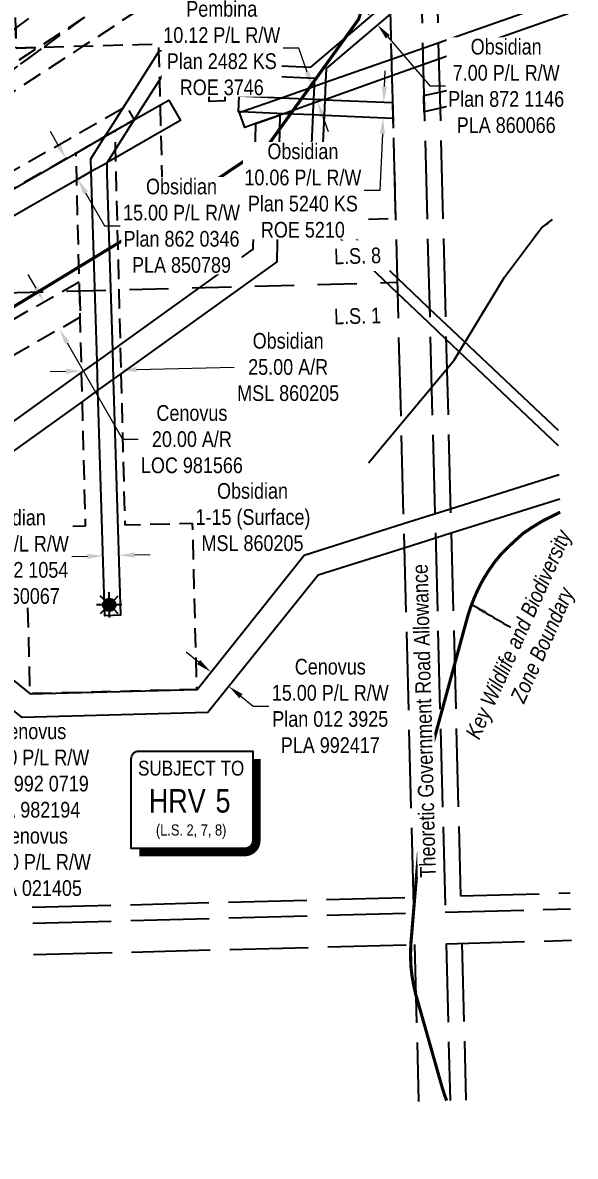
# Model space of a CAD drawing. Extents: x 627317 to 631716, y 5879068 to 5881748.
# Drawn here: x 628822 to 629174, y 5879077 to 5879799 of the extents above; entities that cross this region are included whole.
import ezdxf
from ezdxf.enums import TextEntityAlignment as Align

# ---------------------------------------------------------------- set-up
doc = ezdxf.new("R2010")
doc.units = 0
doc.header["$LTSCALE"] = 5
doc.header["$PDMODE"] = 35
doc.header["$PDSIZE"] = 5
for name, pattern in [('DASHDOT2', [12.7, 6.35, -3.175, 0, -3.175]), ('foc-ACCESSROAD', [3.75, 2.5, -1.25]), ('foc-FLOWLINE', [3.75, 2.5, -1.25]), ('foc-LSD', [8, 5, -3]), ('foc-UNSURVEYED', [12.5, 10, -2.5]), ('foc-WHEELTRACKS', [2, 0.4, -1.6])]:
    doc.linetypes.add(name, pattern=pattern)
doc.layers.get('Defpoints').update_dxf_attribs({"color": 9})
for name, color, linetype in [('AS-WILDLIFE', 131, 'DASHDOT2'), ('C-AR', 13, 'foc-ACCESSROAD'), ('C-RW', 13, 'Continuous'), ('C-WS', 13, 'foc-ACCESSROAD'), ('C-WS-S', 8, 'Continuous'), ('CG-NOTES', 7, 'Continuous'), ('CTW', 7, 'Continuous'), ('F-AR', 190, 'foc-ACCESSROAD'), ('F-EZE', 190, 'foc-FLOWLINE'), ('F-RW', 190, 'Continuous'), ('L-ROAD-T', 7, 'Continuous'), ('L-SECTION-LSD', 7, 'foc-LSD'), ('L-USEC', 7, 'foc-UNSURVEYED'), ('T-WATER-P3', 160, 'foc-WHEELTRACKS')]:
    doc.layers.add(name, color=color, linetype=linetype)
for name, color, linetype, lineweight in [('C-AR-T', 13, 'Continuous', 9), ('C-RW-T', 13, 'Continuous', 9), ('C-WS-T', 13, 'Continuous', 9), ('F-AR-T', 190, 'Continuous', 9), ('F-RW-T', 190, 'Continuous', 9)]:
    doc.layers.add(name, color=color, linetype=linetype, lineweight=lineweight)
doc.styles.add('100L', font='ARIALN.TTF', dxfattribs={"height": 11})
doc.styles.add('240', font='ARIALN.TTF', dxfattribs={"height": 30})
doc.styles.add('80CG', font='ARIALN.TTF', dxfattribs={"height": 10})
doc.styles.add('80L', font='ARIALN.TTF', dxfattribs={"height": 10})
doc.styles.add('foc-LtypeFont', font='ARIALN.TTF', dxfattribs={"height": 7.35})
doc.styles.add('HRV', font='ARIALN.TTF', dxfattribs={"height": 3})
doc.linetypes.add('foc-TOPO-flowdirection-NOLINE', pattern='A,0,[">",foc-LtypeFont,S=0.3,R=0,X=0,Y=-0.945],-20,[">",foc-LtypeFont,S=0.3,R=0,X=0,Y=-0.945],0', length=20)
doc.dimstyles.new('Compass 5 000', dxfattribs={"dimscale": 5, "dimtxt": 9, "dimasz": 2, "dimexe": 0.2, "dimexo": 0.0625, "dimgap": 0.5, "dimtad": 0, "dimtih": 1, "dimtoh": 1, "dimzin": 0, "dimdsep": 46, "dimtxsty": '80CG', "dimcen": 0.1, "dimse1": 1, "dimse2": 1, "dimclrd": 256, "dimclrt": 256, "dimaunit": 1, "dimadec": 4, "dimazin": 0, "dimtfac": 0.06, "dimtofl": 0, "dimtmove": 0, "dimatfit": 1, "dimfxl": 0.2, "dimtolj": 1, "dimtzin": 0, "dimlwd": -1, "dimarcsym": 0})

# ---------------------------------------------------------------- blocks, each defined once
blk = doc.blocks.new('GAS')
h = blk.add_hatch(color=255)
h.dxf.hatch_style = 1
edge = h.paths.add_edge_path()
edge.add_arc((0, 0), 0.9, 0, 360)
for p, q in [((0, 0.81), (0, 1.62)), ((-0.81, 0), (-1.62, 0)), ((-0.57, 0.57), (-1.14, 1.14)), ((0.57, 0.57), (1.14, 1.14)), ((1.62, 0), (0.81, 0)), ((-0.57, -0.57), (-1.14, -1.14)), ((0, -0.81), (0, -1.62)), ((1.14, -1.14), (0.57, -0.57))]:
    blk.add_line(p, q)
blk.add_circle((0, 0), 0.8)
blk = doc.blocks.new('*D435')
at = {"layer": 'Defpoints', "color": 0, "transparency": 16777216}
for p in [(628826.96, 5879616.42), (628835.62, 5879621.37), (628836.89, 5879599.04)]:
    blk.add_point(p, dxfattribs=at)
at = {"layer": 'F-AR-T', "transparency": 16777216}
for p, q in [((628830.66, 5879630.05), (628825.7, 5879638.73)), ((628850.51, 5879595.31), (628885.64, 5879533.79)), ((628885.64, 5879533.79), (628895.64, 5879533.79))]:
    blk.add_line(p, q, dxfattribs=at)
for points in [[(628832.11, 5879630.88), (628829.21, 5879629.22), (628835.62, 5879621.37)], [(628851.95, 5879596.13), (628849.06, 5879594.48), (628845.55, 5879603.99)]]:
    blk.add_solid(points, dxfattribs=at)
at = {"layer": 'F-AR-T', "transparency": 16777216, "insert": (628929.94, 5879533.79), "char_height": 10, "attachment_point": 5, "style": '80CG'}
blk.add_mtext('\\A1;Cenovus\\P20.00 A/R\\PLOC 981566', dxfattribs=at)
blk = doc.blocks.new('*D439')
at = {"layer": 'C-AR-T', "transparency": 16777216}
for p, q in [((628894.65, 5879578.21), (628956.95, 5879579.8)), ((628849.65, 5879577.07), (628839.65, 5879576.81))]:
    blk.add_line(p, q, dxfattribs=at)
for points in [[(628849.61, 5879578.73), (628849.69, 5879575.4), (628859.65, 5879577.32)], [(628894.61, 5879579.88), (628894.69, 5879576.55), (628884.65, 5879577.96)]]:
    blk.add_solid(points, dxfattribs=at)
at = {"layer": 'Defpoints', "color": 0, "transparency": 16777216}
for p in [(628884.65, 5879577.96), (628859.95, 5879565.59), (628884.95, 5879566.23)]:
    blk.add_point(p, dxfattribs=at)
at = {"layer": 'C-AR-T', "transparency": 16777216, "insert": (628991.27, 5879579.8), "char_height": 10, "attachment_point": 5, "style": '80CG'}
blk.add_mtext('\\A1;Obsidian\\P25.00 A/R\\PMSL 860205', dxfattribs=at)
blk = doc.blocks.new('*D444')
at = {"layer": 'Defpoints', "color": 0, "transparency": 16777216}
for p in [(628739.3, 5879277.16), (628754.3, 5879277.63), (628754.75, 5879263.21)]:
    blk.add_point(p, dxfattribs=at)
at = {"layer": 'F-RW-T', "transparency": 16777216}
for p, q in [((628729.75, 5879262.43), (628719.76, 5879262.12)), ((628764.74, 5879263.52), (628789.24, 5879264.29))]:
    blk.add_line(p, q, dxfattribs=at)
for points in [[(628729.7, 5879264.1), (628729.8, 5879260.77), (628739.75, 5879262.74)], [(628764.69, 5879265.19), (628764.8, 5879261.86), (628754.75, 5879263.21)]]:
    blk.add_solid(points, dxfattribs=at)
at = {"layer": 'F-RW-T', "transparency": 16777216, "insert": (628828.32, 5879264.29), "char_height": 10, "attachment_point": 5, "style": '80CG'}
blk.add_mtext('\\A1;Cenovus\\P15.00 P/L R/W\\PPLA 021405', dxfattribs=at)
blk = doc.blocks.new('*D447')
at = {"layer": 'C-RW-T', "transparency": 16777216}
for p, q in [((628844.83, 5879721.31), (628839.87, 5879730)), ((628862.19, 5879690.93), (628874.23, 5879669.84)), ((628874.23, 5879669.84), (628884.23, 5879669.84))]:
    blk.add_line(p, q, dxfattribs=at)
for points in [[(628846.28, 5879722.14), (628843.39, 5879720.49), (628849.79, 5879712.63)], [(628863.64, 5879691.75), (628860.74, 5879690.1), (628857.23, 5879699.61)]]:
    blk.add_solid(points, dxfattribs=at)
at = {"layer": 'Defpoints', "color": 0, "transparency": 16777216}
for p in [(628829.58, 5879701.08), (628857.23, 5879699.61), (628837.02, 5879688.06)]:
    blk.add_point(p, dxfattribs=at)
at = {"layer": 'C-RW-T', "transparency": 16777216, "insert": (628923.32, 5879669.84), "char_height": 10, "attachment_point": 5, "style": '80CG', "bg_fill": 3, "box_fill_scale": 1.1, "bg_fill_color": 256, "bg_fill_true_color": 13158600, "bg_fill_transparency": 0}
blk.add_mtext('\\A1;Obsidian\\P15.00 P/L R/W\\PPlan 862 0346\\PPLA 850789', dxfattribs=at)
blk = doc.blocks.new('*D448')
at = {"layer": 'C-RW-T', "transparency": 16777216}
for p, q in [((629037.24, 5879810.89), (629030.75, 5879818.5)), ((629054.74, 5879790.33), (629081.45, 5879758.98)), ((629081.45, 5879758.98), (629091.45, 5879758.98))]:
    blk.add_line(p, q, dxfattribs=at)
for points in [[(629038.5, 5879811.97), (629035.97, 5879809.81), (629043.72, 5879803.27)], [(629056.01, 5879791.41), (629053.48, 5879789.25), (629048.26, 5879797.95)]]:
    blk.add_solid(points, dxfattribs=at)
at = {"layer": 'Defpoints', "color": 0, "transparency": 16777216}
for p in [(629043.72, 5879803.27), (629038.63, 5879798.94), (629043.17, 5879793.61)]:
    blk.add_point(p, dxfattribs=at)
at = {"layer": 'C-RW-T', "transparency": 16777216, "insert": (629130.19, 5879758.98), "char_height": 10, "attachment_point": 5, "style": '80CG', "bg_fill": 3, "box_fill_scale": 1.1, "bg_fill_color": 256, "bg_fill_true_color": 13158600, "bg_fill_transparency": 0}
blk.add_mtext('\\A1;Obsidian\\P7.00 P/L R/W\\PPlan 872 1146\\PPLA 860066', dxfattribs=at)
blk = doc.blocks.new('*D449')
at = {"layer": 'C-RW-T', "transparency": 16777216}
for p, q in [((628863.35, 5879459.11), (628853.35, 5879458.8)), ((628893.33, 5879460.04), (628903.32, 5879460.35))]:
    blk.add_line(p, q, dxfattribs=at)
for points in [[(628863.29, 5879460.78), (628863.4, 5879457.45), (628873.34, 5879459.42)], [(628893.28, 5879461.71), (628893.38, 5879458.37), (628883.33, 5879459.73)]]:
    blk.add_solid(points, dxfattribs=at)
at = {"layer": 'Defpoints', "color": 0, "transparency": 16777216}
for p in [(628873.34, 5879459.42), (628873.47, 5879455.2), (628883.46, 5879455.51)]:
    blk.add_point(p, dxfattribs=at)
at = {"layer": 'C-RW-T', "transparency": 16777216, "insert": (628814.26, 5879458.8), "char_height": 10, "attachment_point": 5, "style": '80CG', "bg_fill": 3, "box_fill_scale": 1.1, "bg_fill_color": 256, "bg_fill_true_color": 13158600, "bg_fill_transparency": 0}
blk.add_mtext('\\A1;Obsidian\\P10.00 P/L R/W\\PPlan 872 1054\\PPLA 860067', dxfattribs=at)
blk = doc.blocks.new('*D452')
at = {"layer": 'Defpoints', "color": 0, "transparency": 16777216}
for p in [(628752.76, 5879327.24), (628767.87, 5879327.71), (628768.05, 5879321.92)]:
    blk.add_point(p, dxfattribs=at)
at = {"layer": 'F-RW-T', "transparency": 16777216}
for p, q in [((628742.94, 5879321.13), (628732.95, 5879320.81)), ((628778.04, 5879322.23), (628788.2, 5879322.55))]:
    blk.add_line(p, q, dxfattribs=at)
for points in [[(628742.89, 5879322.79), (628743, 5879319.46), (628752.94, 5879321.44)], [(628777.99, 5879323.9), (628778.1, 5879320.56), (628768.05, 5879321.92)]]:
    blk.add_solid(points, dxfattribs=at)
at = {"layer": 'F-RW-T', "transparency": 16777216, "insert": (628827.28, 5879322.55), "char_height": 10, "attachment_point": 5, "style": '80CG'}
blk.add_mtext('\\A1;Cenovus\\P15.00 P/L R/W\\PPlan 992 0719\\PPLA 982194', dxfattribs=at)
blk = doc.blocks.new('*D454')
at = {"layer": 'Defpoints', "color": 0, "transparency": 16777216}
for p in [(628960.43, 5879408.43), (628971.89, 5879399.22), (628953.43, 5879376.27)]:
    blk.add_point(p, dxfattribs=at)
at = {"layer": 'F-RW-T', "transparency": 16777216}
for p, q in [((628934.18, 5879391.75), (628926.39, 5879398.02)), ((628961.22, 5879370), (628969.02, 5879363.74)), ((628969.02, 5879363.74), (628979.02, 5879363.74))]:
    blk.add_line(p, q, dxfattribs=at)
for points in [[(628935.23, 5879393.05), (628933.14, 5879390.45), (628941.98, 5879385.49)], [(628962.27, 5879371.3), (628960.18, 5879368.7), (628953.43, 5879376.27)]]:
    blk.add_solid(points, dxfattribs=at)
at = {"layer": 'F-RW-T', "transparency": 16777216, "insert": (629018.1, 5879363.74), "char_height": 10, "attachment_point": 5, "style": '80CG'}
blk.add_mtext('\\A1;Cenovus\\P15.00 P/L R/W\\PPlan 012 3925\\PPLA 992417', dxfattribs=at)
blk = doc.blocks.new('*D462')
at = {"layer": 'Defpoints', "color": 0, "transparency": 16777216}
for p in [(629042.59, 5879771.01), (629045.95, 5879761.46), (629006.71, 5879758.41)]:
    blk.add_point(p, dxfattribs=at)
at = {"layer": 'F-RW-T', "transparency": 16777216}
for p, q in [((628998.05, 5879783.07), (628988.05, 5879783.07)), ((629003.4, 5879767.85), (628998.05, 5879783.07)), ((629013.38, 5879739.43), (629016.69, 5879729.99))]:
    blk.add_line(p, q, dxfattribs=at)
for points in [[(629004.97, 5879768.4), (629001.83, 5879767.29), (629006.71, 5879758.41)], [(629014.95, 5879739.98), (629011.81, 5879738.87), (629010.07, 5879748.86)]]:
    blk.add_solid(points, dxfattribs=at)
at = {"layer": 'F-RW-T', "transparency": 16777216, "insert": (628948.97, 5879783.07), "char_height": 10, "attachment_point": 5, "style": '80CG', "bg_fill": 3, "box_fill_scale": 1.1, "bg_fill_color": 256, "bg_fill_true_color": 13158600, "bg_fill_transparency": 0}
blk.add_mtext('\\A1;Pembina\\P10.12 P/L R/W\\PPlan 2482 KS\\PROE 3746', dxfattribs=at)
blk = doc.blocks.new('*D467')
at = {"layer": 'C-RW-T', "transparency": 16777216}
for p, q in [((629052.62, 5879758.62), (629053.05, 5879768.61)), ((629051.31, 5879728.59), (629049.73, 5879692.27)), ((629049.73, 5879692.27), (629039.73, 5879692.27))]:
    blk.add_line(p, q, dxfattribs=at)
for points in [[(629050.95, 5879758.69), (629054.28, 5879758.55), (629052.18, 5879748.63)], [(629049.65, 5879728.67), (629052.98, 5879728.52), (629051.75, 5879738.59)]]:
    blk.add_solid(points, dxfattribs=at)
at = {"layer": 'Defpoints', "color": 0, "transparency": 16777216}
for p in [(629030.41, 5879749.58), (629029.98, 5879739.53), (629051.75, 5879738.59)]:
    blk.add_point(p, dxfattribs=at)
at = {"layer": 'C-RW-T', "transparency": 16777216, "insert": (629000.65, 5879692.27), "char_height": 10, "attachment_point": 5, "style": '80CG', "bg_fill": 3, "box_fill_scale": 1.1, "bg_fill_color": 256, "bg_fill_true_color": 13158600, "bg_fill_transparency": 0}
blk.add_mtext('\\A1;Obsidian\\P10.06 P/L R/W\\PPlan 5240 KS\\PROE 5210', dxfattribs=at)
blk = doc.blocks.new('HRV')
blk.add_lwpolyline([(-35.14, 31.6), (37.21, 31.6), (37.21, -25.54, -0.414214), (32.21, -30.54), (-40.14, -30.54), (-40.14, 26.6, -0.414214)], format="xyb", close=True)
at = {"const_width": 5, "flags": 128}
blk.add_lwpolyline([(-35.14, -33.04), (32.21, -33.04, 0.414214), (39.71, -25.54), (39.71, 26.6)], format="xyb", dxfattribs=at)
at = {"style": '80L'}
blk.add_text('SUBJECT TO', height=9.5, dxfattribs=at).set_placement((-2.01, 13.06), align=Align.BOTTOM_CENTER)
blk.add_attdef('(N.W.1/4 00)', text='', height=7.12, dxfattribs=at).set_placement((-2.01, -24.45), align=Align.BOTTOM_CENTER)
at = {"layer": 'CTW', "color": 3, "style": 'HRV'}
blk.add_text('HRV', height=15, dxfattribs=at).set_placement((-10.88, -0.18), align=Align.MIDDLE_CENTER)
blk.add_attdef('0', text='', height=15, dxfattribs=at).set_placement((18.28, -0.18), align=Align.MIDDLE_CENTER)

msp = doc.modelspace()

# ---------------------------------------------------------------- linework, layer by layer
at = {"layer": 'AS-WILDLIFE', "const_width": 1.999, "flags": 128}
msp.add_lwpolyline([(629092.27, 5879112.205), (629091, 5879115.5), (629089.562, 5879120), (629073.125, 5879178), (629072.625, 5879179.5), (629071.187, 5879186), (629070.125, 5879192), (629069.437, 5879198.5), (629069.25, 5879205.5), (629069.438, 5879212), (629069.563, 5879213.5), (629077.813, 5879312.5), (629078.312, 5879317), (629079.375, 5879323.5), (629081, 5879330.5), (629105.687, 5879421), (629107.438, 5879426.5), (629109.75, 5879432.5), (629112.437, 5879438.5), (629115.563, 5879444.5), (629119, 5879450), (629122.813, 5879455.5), (629126.938, 5879460.5), (629131.438, 5879465), (629136.187, 5879469.5), (629141.25, 5879474), (629146.563, 5879477.5), (629152.125, 5879481), (629157.937, 5879484), (629163.875, 5879487), (629164.624, 5879487.245)], dxfattribs=at)
at = {"layer": 'C-AR', "flags": 128}
for points in [[(627809.45, 5879078.13), (627808.113, 5879083.42), (627807.458, 5879086.672), (627804.478, 5879101.471), (627789.143, 5879177.607), (627783.097, 5879207.622), (627779.201, 5879226.974), (627765.922, 5879264.778), (627764.795, 5879300.757), (627773.492, 5879319.398), (627789.226, 5879336.255), (627864.49, 5879391.962), (627867.061, 5879393.864), (627877.753, 5879401.778), (627880.343, 5879403.695), (627881.736, 5879404.726), (627882.961, 5879405.633), (627892.1, 5879412.397), (628010.073, 5879423.796), (628162.991, 5879428.357), (628214.373, 5879436.604), (628223.222, 5879440.302), (628259.8, 5879455.59), (628279.729, 5879463.92), (628454.881, 5879553.495), (628456.003, 5879554.234), (628774.213, 5879764.052), (628817.68, 5879795.855), (628846.607, 5879817.02), (628817.339, 5879816.264), (628250.723, 5879801.649), (628086.565, 5879797.414), (628054.394, 5879796.585), (627979.923, 5879792.613), (627753.087, 5879780.521), (627704.794, 5879782.204), (627696.469, 5879782.494), (627683.337, 5879782.952), (627639.745, 5879784.472), (627613.053, 5879779.522), (627584.77, 5879778.792), (627496.407, 5879776.516), (627468.018, 5879769.178), (627446.267, 5879755.703), (627445.65, 5879779.144), (627455.499, 5879785.247), (627459.969, 5879788.016), (627493.575, 5879796.701), (627562.406, 5879798.475), (627610.932, 5879799.726), (627638.234, 5879804.79), (627667.056, 5879803.785), (627680.188, 5879803.327), (627683.323, 5879803.217), (627726.687, 5879801.705), (627752.899, 5879800.791), (627979.212, 5879812.856), (627989.737, 5879813.416), (628053.593, 5879816.822), (628085.854, 5879817.654), (628250.192, 5879821.894), (628816.619, 5879836.503), (628868.739, 5879837.85), (628884.327, 5879838.238), (628897.306, 5879838.561), (628923.023, 5879839.201), (629055.307, 5879842.496), (629066.398, 5879842.773), (629072.829, 5879842.932), (629075.35, 5879842.995), (629080.562, 5879843.125), (629085.463, 5879843.247), (629109.176, 5879843.838), (629128.434, 5879844.007), (629142.888, 5879844.134), (629155.295, 5879844.243)], [(629155.831, 5879823.733), (629149.764, 5879823.711), (629108.797, 5879823.569), (629085.992, 5879823.001), (629075.963, 5879822.752), (629071.651, 5879822.644), (629063.933, 5879822.452), (629055.836, 5879822.25), (628882.141, 5879817.924), (628835.218, 5879783.592), (628818.213, 5879771.15), (628785.774, 5879747.415), (628476.334, 5879543.38), (628465.097, 5879535.972), (628456.412, 5879531.529), (628288.258, 5879445.534), (628260.369, 5879433.878), (628259.696, 5879433.596), (628231.831, 5879421.95), (628219.604, 5879416.84), (628189.522, 5879412.144), (628164.473, 5879408.235), (628121.606, 5879406.857), (628110.583, 5879406.592), (628031.152, 5879404.172), (628011.588, 5879403.576), (627911.629, 5879394.077), (627899.882, 5879392.961), (627893.118, 5879387.954), (627802.764, 5879321.08), (627794.7, 5879312.44), (627790.487, 5879307.926), (627785.187, 5879296.568), (627786.067, 5879268.539), (627798.776, 5879232.355), (627803.647, 5879208.167), (627809.692, 5879178.152), (627823.911, 5879107.558), (627826.891, 5879092.76), (627827.87, 5879087.901), (627830.206, 5879078.681)]]:
    msp.add_lwpolyline(points, dxfattribs=at)
at = {"layer": 'C-RW'}
for points in [[(629163.517, 5879529.594), (629091.886, 5879597.43), (629080.597, 5879608.121), (629060.943, 5879626.824), (629012.267, 5879673.144), (629004.343, 5879680.684), (629007.139, 5879740.522), (629007.49, 5879748.028), (629007.609, 5879750.567), (629007.997, 5879758.862), (629008.23, 5879763.851), (628967.559, 5879765.766), (628967.888, 5879772.756), (629005.798, 5879770.97), (629056.057, 5879813.784), (629062.583, 5879819.343), (629063.933, 5879822.452), (629072.829, 5879842.932), (629084.756, 5879870.292), (629088.477, 5879878.854), (629089.505, 5879881.046), (629094.007, 5879890.643), (629138.011, 5879984.45), (629150.885, 5880013.04)], [(629151.306, 5879996.929), (629144.368, 5879981.523), (629099.351, 5879885.559), (629094.849, 5879875.961), (629085.188, 5879853.757), (629080.562, 5879843.125), (629075.685, 5879831.919), (629071.651, 5879822.644), (629068.354, 5879815.068), (629056.293, 5879804.788), (629015.526, 5879770.066), (629015.119, 5879761.363), (629014.6, 5879750.263), (629014.131, 5879740.22), (629011.482, 5879683.551), (629022.147, 5879673.402), (629060.684, 5879636.728), (629085.408, 5879613.203), (629091.628, 5879607.312), (629163.259, 5879539.497)], [(629157.477, 5879760.747), (629088.033, 5879744.891), (629078.035, 5879742.608), (629077.767, 5879752.862), (629087.765, 5879755.144), (629157.209, 5879771)], [(628651.41, 5879599.314), (628856.103, 5879716.235), (628874.551, 5879726.773), (628880.766, 5879730.323), (628885.577, 5879733.072), (628893.137, 5879737.389), (628897.158, 5879739.686), (628909.837, 5879746.929), (628915.203, 5879749.994), (628922.642, 5879736.973), (628910.281, 5879729.908), (628881.201, 5879713.286), (628875.931, 5879710.274), (628875.665, 5879709.882), (628865.756, 5879704.48), (628856.537, 5879699.214), (628755.055, 5879641.246)]]:
    msp.add_lwpolyline(points, dxfattribs=at)
for points in [[(628949.752, 5879784.645), (628950.982, 5879749.423), (628940.992, 5879749.074), (628940.127, 5879773.845), (628915.011, 5879771.828), (628909.416, 5879763.02), (628897.054, 5879743.557), (628893.137, 5879737.389), (628890.48, 5879733.202), (628881.071, 5879718.375), (628875.931, 5879710.274), (628875.665, 5879709.882), (628875.807, 5879702.878), (628879.288, 5879590.403), (628879.856, 5879572.047), (628884.513, 5879421.572), (628874.521, 5879421.264), (628870.073, 5879565.012), (628869.504, 5879583.369), (628865.756, 5879704.48), (628865.506, 5879712.533), (628874.551, 5879726.773), (628878.43, 5879732.881), (628886.106, 5879744.966), (628896.576, 5879761.449), (628908.949, 5879780.928), (628909.244, 5879781.393), (628949.752, 5879784.645)], [(629057.766, 5879748.389), (629058.03, 5879738.312), (629014.131, 5879740.22), (629007.139, 5879740.522), (628988.427, 5879741.335), (628961.418, 5879742.508), (628959.712, 5879742.584), (628960.148, 5879752.627), (628986.927, 5879751.465), (629007.609, 5879750.567), (629013.948, 5879750.285), (629014.6, 5879750.263), (629057.766, 5879748.389)]]:
    msp.add_lwpolyline(points, close=True, dxfattribs=at)
at = {"layer": 'C-WS', "flags": 128}
for points in [[(628250.192, 5879821.894), (628816.619, 5879836.505), (628815.352, 5879872.238), (628814.751, 5879889.208), (628921.439, 5879892.678), (628922.726, 5879849.203), (628923.023, 5879839.201), (629055.307, 5879842.496), (629066.398, 5879842.773), (629072.829, 5879842.932), (629075.35, 5879842.995), (629075.685, 5879831.919), (629075.963, 5879822.751), (629071.651, 5879822.644), (629063.933, 5879822.452), (629055.836, 5879822.25), (629056.057, 5879813.784), (629056.293, 5879804.788), (629057.043, 5879776.082), (629057.318, 5879765.522), (629057.766, 5879748.389), (629058.03, 5879738.312), (629059.7, 5879674.383), (629022.147, 5879673.402), (629012.267, 5879673.144), (628984.55, 5879672.419), (628969.304, 5879672.021), (628911.834, 5879670.52), (628910.281, 5879729.908), (628909.837, 5879746.929), (628909.416, 5879763.02), (628908.949, 5879780.928), (628908.827, 5879785.558), (628895.941, 5879785.214), (628835.218, 5879783.592), (628817.893, 5879783.13), (628817.68, 5879795.855), (628817.339, 5879816.265), (628250.723, 5879801.649), (628086.565, 5879797.415), (628087.693, 5879765.268), (628011.664, 5879762.599), (628007.891, 5879762.466), (627981.015, 5879761.523), (627980.274, 5879782.614), (627979.923, 5879792.614), (627753.087, 5879780.521), (627704.794, 5879782.204), (627696.469, 5879782.494), (627683.337, 5879782.952), (627639.745, 5879784.472), (627613.053, 5879779.522), (627584.77, 5879778.792), (627496.407, 5879776.516), (627468.018, 5879769.178), (627446.267, 5879755.703), (627445.65, 5879779.144), (627455.499, 5879785.247), (627459.969, 5879788.016), (627493.575, 5879796.701), (627562.406, 5879798.474), (627610.932, 5879799.726), (627638.234, 5879804.79), (627667.056, 5879803.785), (627680.188, 5879803.327), (627683.323, 5879803.217), (627726.687, 5879801.705), (627752.899, 5879800.791), (627979.212, 5879812.857), (627978.807, 5879824.394), (627977.269, 5879868.202), (628058.536, 5879871.053), (628083.948, 5879871.946), (628084.139, 5879866.524), (628084.309, 5879861.661), (628085.091, 5879839.375), (628085.854, 5879817.655), (628250.192, 5879821.894)], [(628476.547, 5879531.535), (628477.165, 5879497.128), (628508.911, 5879497.699), (628539.684, 5879532.43), (628645.99, 5879607.81), (628864.287, 5879732.503), (628869.558, 5879735.514), (628886.106, 5879744.966), (628888.144, 5879746.13), (628893.137, 5879737.389), (628885.577, 5879733.072), (628880.766, 5879730.323), (628874.551, 5879726.773), (628856.103, 5879716.235), (628651.41, 5879599.314), (628546.451, 5879524.888), (628515.2, 5879489.617), (628515.599, 5879467.455), (628516.972, 5879391.081), (628410.245, 5879389.163), (628409.756, 5879416.359), (628409.721, 5879418.359), (628407.302, 5879416.98), (628375.104, 5879398.616), (628318.881, 5879398.172), (628303.189, 5879398.048), (628261.318, 5879397.712), (628121.917, 5879396.614), (628050.567, 5879396.05), (628048.292, 5879395.843), (628011.938, 5879392.084), (627917.724, 5879382.396), (627917.179, 5879382.497), (627893.118, 5879387.954), (627872.028, 5879392.738), (627869.291, 5879393.36), (627867.061, 5879393.864), (627864.095, 5879394.535), (627850.033, 5879393.713), (627824.12, 5879392.204), (627822.086, 5879392.161), (627799.222, 5879391.795), (627712.103, 5879390.402), (627712.397, 5879366.078), (627605.66, 5879364.79), (627605.183, 5879404.395), (627604.373, 5879471.527), (627657.691, 5879472.17), (627794.085, 5879594.233), (627801.768, 5879601.11), (627981.015, 5879761.523), (628007.891, 5879762.466), (628011.664, 5879762.599), (627811.603, 5879583.578), (627803.919, 5879576.703), (627687.502, 5879472.529), (627711.108, 5879472.814), (627711.918, 5879405.771), (627711.982, 5879400.467), (627799.01, 5879401.861), (627809.074, 5879402.022), (627821.712, 5879402.224), (627864.728, 5879404.739), (627872.759, 5879402.913), (627877.753, 5879401.778), (627903.339, 5879395.962), (627911.629, 5879394.077), (627918.34, 5879392.552), (628011.631, 5879402.161), (628031.152, 5879404.172), (628050.009, 5879406.114), (628110.583, 5879406.592), (628121.607, 5879406.819), (628261.054, 5879407.781), (628291.069, 5879408.018), (628306.761, 5879408.142), (628372.399, 5879408.66), (628409.514, 5879429.83), (628409.477, 5879431.898), (628408.329, 5879495.786), (628408.709, 5879495.896), (628457.036, 5879496.765), (628456.612, 5879520.394), (628456.412, 5879531.529), (628456.003, 5879554.234), (628774.213, 5879764.052), (628817.68, 5879795.855), (628817.893, 5879783.13), (628835.218, 5879783.592), (628818.213, 5879771.15), (628785.774, 5879747.415), (628476.334, 5879543.38), (628476.547, 5879531.535)], [(628884.715, 5879575.541), (628887.172, 5879479.24), (628930.184, 5879480.337), (628932.888, 5879374.306), (628826.859, 5879371.602), (628824.154, 5879477.632), (628862.165, 5879478.602), (628860.142, 5879557.887), (628859.672, 5879576.31), (628858.773, 5879611.545), (628858.194, 5879634.26), (628856.537, 5879699.214), (628856.103, 5879716.235), (628874.551, 5879726.773), (628880.766, 5879730.323), (628881.071, 5879718.375), (628881.201, 5879713.286), (628884.245, 5879593.968), (628884.715, 5879575.541)]]:
    msp.add_lwpolyline(points, close=True, dxfattribs=at)
at = {"layer": 'F-AR', "flags": 128}
msp.add_lwpolyline([(628858.773, 5879611.545), (628793.363, 5879574.181), (628783.437, 5879591.558), (628858.194, 5879634.26), (628858.773, 5879611.545)], close=True, dxfattribs=at)
at = {"layer": 'F-EZE', "flags": 128}
msp.add_lwpolyline([(627804.094, 5879077.987), (627802.342, 5879085.069), (627798.73, 5879099.671), (627779.512, 5879177.351), (627772.098, 5879207.33), (627748.313, 5879303.486), (627764.283, 5879317.11), (627850.306, 5879390.501), (627854.368, 5879393.967), (627863.768, 5879401.987), (627866.518, 5879404.333), (627871.175, 5879408.305), (627880.48, 5879416.245), (627883.038, 5879418.263), (627882.629, 5879419.278), (627885.484, 5879420.229), (627885.766, 5879419.56), (628037.333, 5879433.404), (628207.851, 5879435.555), (628252.559, 5879436.122), (628260.21, 5879439.954), (628456.292, 5879538.17), (628469.026, 5879544.549), (628782.92, 5879751.523), (628831.917, 5879783.504), (628861.398, 5879802.747), (628884.75, 5879817.989), (628914.847, 5879837.635), (628914.432, 5879838.988), (628913.004, 5879843.648), (628915.872, 5879844.527), (628917.458, 5879839.352), (628921.199, 5879841.814), (628923.011, 5879839.18), (628929.446, 5879829.278), (628923.094, 5879825.099), (628913.29, 5879818.7), (628860.54, 5879784.268), (628791.486, 5879739.197), (628476.547, 5879531.535), (628456.591, 5879521.546), (628286.81, 5879436.555), (628277.76, 5879432.002), (628260.645, 5879423.393), (628256.209, 5879421.162), (628246.434, 5879421.038), (628247.82, 5879415.775), (628244.919, 5879415.011), (628243.342, 5879420.999), (628229.126, 5879420.819), (628206.582, 5879420.534), (628038.111, 5879418.407), (627890.191, 5879404.741), (627889.438, 5879404.163), (627884.772, 5879400.182), (627876.599, 5879393.209), (627875.203, 5879392.018), (627765.106, 5879298.088), (627787.454, 5879207.738), (627794.868, 5879177.759), (627813.076, 5879104.165), (627816.688, 5879089.563), (627819.451, 5879078.395)], dxfattribs=at)
at = {"layer": 'F-RW'}
msp.add_lwpolyline([(629057.318, 5879765.522), (629014.6, 5879750.263), (629013.948, 5879750.285), (629007.49, 5879748.028), (628988.427, 5879741.335), (628985.927, 5879740.457), (628970.58, 5879735.069), (628963.597, 5879732.618), (628960.267, 5879742.105), (628961.418, 5879742.508), (628986.927, 5879751.465), (629007.997, 5879758.862), (629015.119, 5879761.363), (629057.043, 5879776.082), (629086.944, 5879786.58), (629161.338, 5879812.699), (629169.519, 5879804.914), (629087.219, 5879776.02), (629057.318, 5879765.522)], close=True, dxfattribs=at)
for points in [[(628761.668, 5879505.958), (628859.672, 5879576.31), (628869.504, 5879583.369), (628879.288, 5879590.403), (628884.245, 5879593.968), (628968.958, 5879654.885), (628969.304, 5879672.021), (628970.58, 5879735.069), (628985.927, 5879740.457), (628984.55, 5879672.419), (628984.035, 5879646.962), (628884.715, 5879575.541), (628879.856, 5879572.047), (628870.073, 5879565.012), (628860.142, 5879557.887), (628762.398, 5879487.76)], [(628178.367, 5879218.13), (628265.312, 5879245.443), (628419.71, 5879293.571), (628430.043, 5879296.791), (628473.811, 5879310.436), (628548.282, 5879333.661), (628672.031, 5879372.458), (628681.585, 5879375.454), (628750.527, 5879396.683), (628765.5, 5879401.339), (628766.901, 5879401.836), (628782.873, 5879406.698), (628826.859, 5879371.602), (628932.888, 5879374.306), (628933.29, 5879374.317), (629001.462, 5879459.995), (629064.779, 5879480.002), (629094.707, 5879489.458), (629163.996, 5879511.273)], [(629164.404, 5879495.651), (629095.115, 5879473.85), (629065.187, 5879464.406), (629010.375, 5879447.063), (628940.012, 5879359.588), (628821.862, 5879356.473), (628793.909, 5879378.763), (628779.697, 5879390.057), (628765.987, 5879385.778), (628762.007, 5879384.551), (628751.014, 5879381.121), (628686.141, 5879360.918), (628676.579, 5879357.94), (628449.473, 5879287.218), (628441.367, 5879284.712), (628430.489, 5879281.35), (628373.403, 5879263.701), (628265.721, 5879229.848), (628232.78, 5879219.579)]]:
    msp.add_lwpolyline(points, dxfattribs=at)
at = {"layer": 'L-SECTION-LSD', "flags": 128}
msp.add_lwpolyline([(627450.602, 5879591.092), (629060.76, 5879633.847)], dxfattribs=at)
at = {"layer": 'L-USEC', "flags": 128}
for points in [[(629050.253, 5880035.906), (629071.265, 5879231.799)], [(629070.356, 5880036.439), (629091.368, 5879232.343)], [(629080.413, 5880036.706), (629101.161, 5879242.671)], [(628265.957, 5879220.469), (629070.989, 5879241.855), (629071.002, 5879241.855)], [(629101.161, 5879242.671), (629170.965, 5879244.56)], [(628266.221, 5879210.412), (628266.224, 5879210.412), (629071.256, 5879231.798), (629071.265, 5879231.799)], [(629091.368, 5879232.343), (629171.228, 5879234.504)], [(628266.748, 5879190.309), (628266.758, 5879190.309), (629071.79, 5879211.695)], [(629071.79, 5879211.695), (629074.402, 5879111.73)], [(629091.893, 5879212.239), (629171.753, 5879214.4)], [(629091.893, 5879212.239), (629091.893, 5879212.221), (629094.505, 5879112.264)], [(629101.949, 5879212.511), (629101.95, 5879212.483), (629104.562, 5879112.531)]]:
    msp.add_lwpolyline(points, dxfattribs=at)

# ---------------------------------------------------------------- block references
at = {"layer": 'CG-NOTES', "xscale": 0.999674, "yscale": 0.999674, "zscale": 0.999674}
msp.add_blockref('HRV', (628931.474, 5879303.47), dxfattribs=at).add_auto_attribs({'(N.W.1/4 00)': '(L.S. 2, 7, 8)', '0': '5'})

# ---------------------------------------------------------------- texts
at = {"layer": 'AS-WILDLIFE', "insert": (629146.802, 5879405.408), "char_height": 9.99674, "attachment_point": 5, "rotation": 65.871966, "style": '240'}
msp.add_mtext_dynamic_manual_height_columns('{\\fArial Narrow|b0|i1|c0|p34;Key Wildlife and Biodiversity Zone Boundary}', width=144.65037, gutter_width=44.985, heights=[0], dxfattribs=at)
at = {"layer": 'C-WS-T', "insert": (628931.581, 5879505.88), "char_height": 9.99674, "attachment_point": 1, "style": '80L'}
msp.add_mtext_dynamic_manual_height_columns('\\pi14.39046;Obsidian\\P\\pi0.6637;1-15 (Surface)\\P\\pi4.4926;MSL 860205', width=72.6002, gutter_width=49.984, heights=[0], dxfattribs=at)

# ---------------------------------------------------------------- dimensions: what is measured, and where the dimension line sits
at = {"layer": 'F-RW-T'}
for base, p1, p2, angle, text, picture, middle in [((628953.431, 5879376.271), (628960.434, 5879408.432), (628971.889, 5879399.218), 321.187578, 'Cenovus\\P15.00 P/L R/W\\PPlan 012 3925\\PPLA 992417', '*D454', (629018.101, 5879363.736)), ((628754.748, 5879263.212), (628739.298, 5879277.159), (628754.3, 5879277.625), 1.782711, 'Cenovus\\P15.00 P/L R/W\\PPLA 021405', '*D444', (628828.324, 5879264.285))]:
    dim = msp.add_linear_dim(base=base, p1=p1, p2=p2, angle=angle, text=text, dimstyle='Compass 5 000', dxfattribs=at)
    dim.commit()
    dim.dimension.update_dxf_attribs({"geometry": picture, "text_midpoint": middle, "dimtype": 161})

# ---------------------------------------------------------------- leaders
at = {"layer": 'AS-WILDLIFE', "path_type": 1}
msp.add_leader([(629108.205, 5879428.492), (629132.932, 5879413.86)], dimstyle='Compass 5 000', override={"dimgap": 0.5, "dimtad": 0}, dxfattribs=at)

# ---------------------------------------------------------------- next in the draw order: texts
at = {"layer": 'L-SECTION-LSD', "char_height": 9.9967, "attachment_point": 1, "rotation": 1.521019, "style": '100L', "bg_fill": 3, "box_fill_scale": 1.5, "bg_fill_color": 256, "bg_fill_transparency": 0}
for s, width, insert in [('L.S. 8', 30.39123, (629020.385, 5879655.278)), ('L.S. 1', 29.98141, (629020.385, 5879617.006))]:
    msp.add_mtext_dynamic_manual_height_columns(s, width=width, gutter_width=54.982, heights=[0], dxfattribs=dict(at, insert=insert))

# ---------------------------------------------------------------- next in the draw order: linework, layer by layer
at = {"layer": 'AS-WILDLIFE', "const_width": 1.999, "flags": 128}
msp.add_lwpolyline([(629150.676, 5880021.028), (629143.312, 5879989), (629142.437, 5879985.5), (629140.563, 5879979), (629138.25, 5879973), (629135.562, 5879967), (629132.5, 5879961.5), (629129, 5879956), (629125.187, 5879950.5), (629121.062, 5879945.5), (629116.563, 5879940.5), (629111.812, 5879936), (629106.75, 5879932), (629101.437, 5879928), (629095.875, 5879925), (629069.125, 5879910), (629067.438, 5879895), (629036.125, 5879801.5), (629007.062, 5879761), (628978.625, 5879721.5), (628949.688, 5879702), (628914.438, 5879678), (628650.125, 5879517), (628503, 5879427.5), (628473.688, 5879412.5), (628403.438, 5879376.5), (628356, 5879371.5), (628312.125, 5879366.5), (627807.063, 5879372), (627793.25, 5879095), (627792.384, 5879077.676)], dxfattribs=at)
at = {"layer": 'T-WATER-P3', "flags": 128}
msp.add_lwpolyline([(629042.408, 5879518.655), (629097.06, 5879584.251), (629129.082, 5879637.166), (629152.608, 5879668.516), (629159.748, 5879673.853)], dxfattribs=at)
at = {"layer": 'T-WATER-P3', "linetype": 'foc-TOPO-flowdirection-NOLINE', "flags": 128}
msp.add_lwpolyline([(629042.408, 5879518.655), (629097.06, 5879584.251), (629129.082, 5879637.166), (629152.608, 5879668.516), (629159.748, 5879673.853)], dxfattribs=at)

# ---------------------------------------------------------------- next in the draw order: dimensions: what is measured, and where the dimension line sits
at = {"layer": 'C-AR-T'}
dim = msp.add_linear_dim(base=(628884.653, 5879577.959), p1=(628859.945, 5879565.588), p2=(628884.952, 5879566.226), angle=1.461494, text='Obsidian\\P25.00 A/R\\PMSL 860205', dimstyle='Compass 5 000', dxfattribs=at)
dim.commit()
dim.dimension.update_dxf_attribs({"geometry": '*D439', "text_midpoint": (628991.267, 5879579.804), "dimtype": 161})

# ---------------------------------------------------------------- next in the draw order: texts
at = {"layer": 'L-ROAD-T', "insert": (629072.776, 5879354.175), "char_height": 9.99674, "width": 201.42665, "attachment_point": 2, "rotation": 91.508022, "style": '80L', "bg_fill": 3, "box_fill_scale": 1.15, "bg_fill_color": 256, "bg_fill_true_color": 256, "bg_fill_transparency": 0}
msp.add_mtext('Theoretic Government Road Allowance', dxfattribs=at)

# ---------------------------------------------------------------- next in the draw order: dimensions: what is measured, and where the dimension line sits
at = {"layer": 'C-RW-T'}
for base, p1, p2, angle, text, picture, middle in [((629043.72, 5879803.274), (629043.165, 5879793.607), (629038.627, 5879798.935), 130.425938, 'Obsidian\\P7.00 P/L R/W\\PPlan 872 1146\\PPLA 860066', '*D448', (629130.185, 5879758.982)), ((628857.23, 5879699.61), (628829.579, 5879701.085), (628837.016, 5879688.064), 299.735704, 'Obsidian\\P15.00 P/L R/W\\PPlan 862 0346\\PPLA 850789', '*D447', (628923.319, 5879669.844))]:
    dim = msp.add_linear_dim(base=base, p1=p1, p2=p2, angle=angle, text=text, dimstyle='Compass 5 000', override={"dimtfill": 1}, dxfattribs=at)
    dim.commit()
    dim.dimension.update_dxf_attribs({"geometry": picture, "text_midpoint": middle, "dimtype": 161})
dim = msp.add_aligned_dim(p1=(628883.462, 5879455.513), p2=(628873.471, 5879455.204), distance=-4.219, text='Obsidian\\P10.00 P/L R/W\\PPlan 872 1054\\PPLA 860067', dimstyle='Compass 5 000', override={"dimtfill": 1}, dxfattribs=at)
dim.commit()
dim.dimension.update_dxf_attribs({"geometry": '*D449', "text_midpoint": (628814.264, 5879458.802)})

# ---------------------------------------------------------------- next in the draw order: block references
at = {"layer": 'C-WS-S', "xscale": 4.998369999999989, "yscale": 4.998369999999989, "zscale": 4.998369999999989}
msp.add_blockref('GAS', (628877.28, 5879428.225), dxfattribs=at)

# ---------------------------------------------------------------- next in the draw order: dimensions: what is measured, and where the dimension line sits
at = {"layer": 'C-RW-T'}
dim = msp.add_linear_dim(base=(629051.746, 5879738.585), p1=(629030.413, 5879749.577), p2=(629029.976, 5879739.531), angle=267.512399, text='Obsidian\\P10.06 P/L R/W\\PPlan 5240 KS\\PROE 5210', dimstyle='Compass 5 000', override={"dimtfill": 1}, dxfattribs=at)
dim.commit()
dim.dimension.update_dxf_attribs({"geometry": '*D467', "text_midpoint": (629000.649, 5879692.274), "dimtype": 161})
at = {"layer": 'F-RW-T'}
dim = msp.add_linear_dim(base=(628768.049, 5879321.916), p1=(628752.756, 5879327.24), p2=(628767.867, 5879327.715), angle=1.801285, text='Cenovus\\P15.00 P/L R/W\\PPlan 992 0719\\PPLA 982194', dimstyle='Compass 5 000', dxfattribs=at)
dim.commit()
dim.dimension.update_dxf_attribs({"geometry": '*D452', "text_midpoint": (628827.284, 5879322.549), "dimtype": 161})

# ---------------------------------------------------------------- next in the draw order: dimensions: what is measured, and where the dimension line sits
at = {"layer": 'F-AR-T'}
dim = msp.add_linear_dim(base=(628835.62, 5879621.366), p1=(628836.885, 5879599.042), p2=(628826.96, 5879616.419), angle=119.735289, text='Cenovus\\P20.00 A/R\\PLOC 981566', dimstyle='Compass 5 000', dxfattribs=at)
dim.commit()
dim.dimension.update_dxf_attribs({"geometry": '*D435', "text_midpoint": (628929.942, 5879533.795), "dimtype": 161})
at = {"layer": 'F-RW-T'}
dim = msp.add_linear_dim(base=(629006.712, 5879758.411), p1=(629045.945, 5879761.46), p2=(629042.592, 5879771.009), angle=109.347017, text='Pembina\\P10.12 P/L R/W\\PPlan 2482 KS\\PROE 3746', dimstyle='Compass 5 000', override={"dimtfill": 1}, dxfattribs=at)
dim.commit()
dim.dimension.update_dxf_attribs({"geometry": '*D462', "text_midpoint": (628948.968, 5879783.072), "dimtype": 161})

doc.saveas('drawing.dxf')
